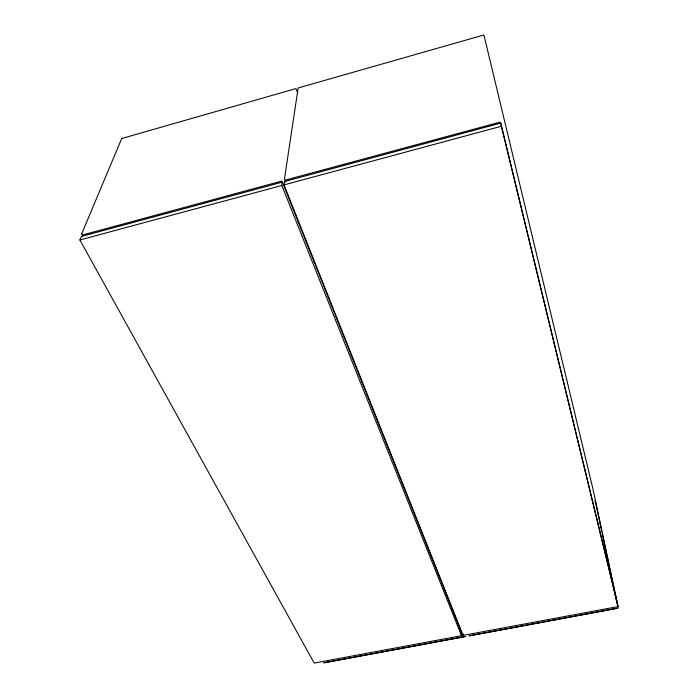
<?xml version="1.0" encoding="UTF-8"?>
<svg xmlns="http://www.w3.org/2000/svg" width="698" height="698" viewBox="0 0 698 698"><rect width="100%" height="100%" fill="white"/><g stroke="black" fill="none" stroke-linecap="round" stroke-linejoin="round"><path stroke-width="1.05" d="M465.671 636.489L323.671 662.917M618.079 608.159L468.812 635.974M616.849 608.29L469.719 635.677M284.051 184.9L284.557 181.524L500.771 123.066L618.096 606.588L463.062 635.416L284.051 184.9L501.382 126.259L500.771 123.066M461.474 635.712L281.844 185.494L282.358 182.117L81.378 236.456L79.904 239.99L314.196 663.1L461.474 635.712L461.204 631.76L282.358 182.117M82.748 235.924L81.71 233.769M121.635 138.536L295.943 88.585L297.688 92.825M81.675 233.865L121.749 138.405M82.722 234.938L282.071 181M285.482 180.075L500.134 122.133M79.904 239.99L281.844 185.494M324.361 662.672L464.231 636.698M285.691 182.082L284.479 178.932L298.133 87.983L483.906 34.961L593.125 489.691L616.814 600.568M501.382 126.259L618.096 606.588M594.984 500.579L596.188 505.596M596.432 506.6L601.641 531.03M602.095 533.159L610.026 570.336M610.48 572.465L612.067 579.898M612.521 582.027L617.957 607.522M462.922 633.444L463.062 635.416"/></g></svg>
